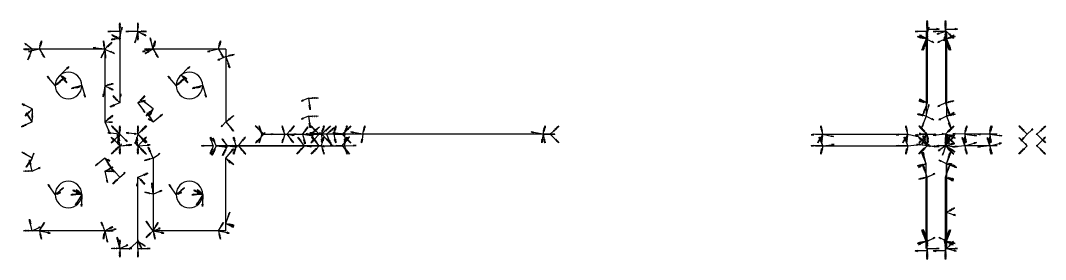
# Model space of a CAD drawing. Header units: millimetres. Extents: x -2952 to 13, y -99 to 102.
# Drawn here: x -2952 to -2105, y -99 to 99 of the extents above; entities that cross this region are included whole.
import ezdxf

# ---------------------------------------------------------------- set-up
doc = ezdxf.new("R2010")
doc.units = ezdxf.units.MM
for name, color, linetype in [('AutoDetect_13_24', 1, 'Continuous'), ('AutoDetect_13_25', 1, 'Continuous'), ('AutoDetect_14_22', 1, 'Continuous'), ('AutoDetect_14_23', 1, 'Continuous'), ('AutoDetect_15_46', 1, 'Continuous'), ('AutoDetect_16_44', 1, 'Continuous'), ('AutoDetect_21_41', 1, 'Continuous'), ('AutoDetect_24_59', 1, 'Continuous'), ('AutoDetect_26_56', 1, 'Continuous'), ('AutoDetect_27_39', 1, 'Continuous'), ('AutoDetect_30_47', 1, 'Continuous'), ('AutoDetect_31_52', 1, 'Continuous'), ('AutoDetect_32_55', 1, 'Continuous'), ('AutoDetect_33_42', 1, 'Continuous'), ('AutoDetect_36_60', 1, 'Continuous'), ('AutoDetect_38_57', 1, 'Continuous'), ('AutoDetect_39_40', 1, 'Continuous'), ('AutoDetect_42_48', 1, 'Continuous'), ('AutoDetect_45_18', 1, 'Continuous'), ('AutoDetect_46_19', 1, 'Continuous'), ('AutoDetect_47_58', 1, 'Continuous'), ('AutoDetect_53_31', 1, 'Continuous'), ('AutoDetect_54_29', 1, 'Continuous'), ('AutoDetect_54_30', 1, 'Continuous'), ('AutoDetect_55_51', 1, 'Continuous'), ('AutoDetect_5_10', 1, 'Continuous'), ('AutoDetect_5_11', 1, 'Continuous'), ('AutoDetect_63_26', 1, 'Continuous'), ('AutoDetect_64_27', 1, 'Continuous'), ('AutoDetect_65_21', 1, 'Continuous'), ('AutoDetect_66_20', 1, 'Continuous'), ('AutoDetect_69_36', 1, 'Continuous'), ('AutoDetect_6_8', 1, 'Continuous'), ('AutoDetect_6_9', 1, 'Continuous'), ('AutoDetect_70_12', 1, 'Continuous'), ('AutoDetect_71_7', 1, 'Continuous'), ('AutoDetect_72_35', 1, 'Continuous'), ('AutoDetect_73_16', 1, 'Continuous'), ('AutoDetect_74_15', 1, 'Continuous'), ('AutoDetect_74_17', 1, 'Continuous'), ('AutoDetect_77_28', 1, 'Continuous'), ('AutoDetect_78_32', 1, 'Continuous'), ('AutoDetect_7_54', 1, 'Continuous'), ('AutoDetect_81_14', 1, 'Continuous'), ('AutoDetect_82_13', 1, 'Continuous'), ('AutoDetect_8_53', 1, 'Continuous'), ('AutoDetect_90_37', 1, 'Continuous'), ('AutoDetect_91_38', 1, 'Continuous'), ('AutoDetect_92_50', 1, 'Continuous'), ('AutoDetect_93_49', 1, 'Continuous'), ('AutoDetect_96_33', 1, 'Continuous'), ('AutoDetect_97_43', 1, 'Continuous'), ('AutoDetect_98_45', 1, 'Continuous'), ('AutoDetect_99_34', 1, 'Continuous'), ('Rippe_ID_GUID_E7099C4D_CA38_4cfe_B2EE_ED72031950B8', 1, 'Continuous')]:
    doc.layers.add(name, color=color, linetype=linetype)

# ---------------------------------------------------------------- blocks, each defined once
blk = doc.blocks.new('Kontrollpunkt')
at = {"color": 0}
for q in [(0, 6), (8, 0), (0, 0, 4)]:
    blk.add_line((0, 0), q, dxfattribs=at)
for points in [[(0.25, 8, -0.25), (-0.25, 8, -0.25), (-0.25, 8, 0.25), (0, 10, 0), (-0.25, 8, -0.25), (0.25, 8, 0.25), (0, 10, 0), (0.25, 8, -0.25), (0.25, 8, 0.25), (-0.25, 8, 0.25)], [(0.25, 6, -0.25), (-0.25, 6, -0.25), (-0.25, 6, 0.25), (0, 8, 0), (-0.25, 6, -0.25), (0.25, 6, 0.25), (0, 8, 0), (0.25, 6, -0.25), (0.25, 6, 0.25), (-0.25, 6, 0.25)], [(0.25, 0.25, 4), (-0.25, 0.25, 4), (-0.25, -0.25, 4), (0, 0, 6), (-0.25, 0.25, 4), (0.25, -0.25, 4), (0, 0, 6), (0.25, 0.25, 4), (0.25, -0.25, 4), (-0.25, -0.25, 4)], [(0.25, 0.25, 6), (-0.25, 0.25, 6), (-0.25, -0.25, 6), (0, 0, 8), (-0.25, 0.25, 6), (0.25, -0.25, 6), (0, 0, 8), (0.25, 0.25, 6), (0.25, -0.25, 6), (-0.25, -0.25, 6)], [(0.25, 0.25, 8), (-0.25, 0.25, 8), (-0.25, -0.25, 8), (0, 0, 10), (-0.25, 0.25, 8), (0.25, -0.25, 8), (0, 0, 10), (0.25, 0.25, 8), (0.25, -0.25, 8), (-0.25, -0.25, 8)], [(8, 0.25, -0.25), (8, 0.25, 0.25), (8, -0.25, 0.25), (10, 0, 0), (8, 0.25, 0.25), (8, -0.25, -0.25), (10, 0, 0), (8, 0.25, -0.25), (8, -0.25, -0.25), (8, -0.25, 0.25)]]:
    blk.add_polyline3d(points, dxfattribs=at)

msp = doc.modelspace()

# ---------------------------------------------------------------- linework, layer by layer
at = {"layer": 'AutoDetect_13_24', "color": 1}
msp.add_line((-2202.71, -4.7, -51.33), (-2202.71, -4.7, -100), dxfattribs=at)
at = {"layer": 'AutoDetect_13_25', "color": 1}
msp.add_line((-2202.71, -4.7, -108), (-2202.71, -4.7, -408.4), dxfattribs=at)
at = {"layer": 'AutoDetect_14_22', "color": 1}
msp.add_line((-2187.71, -4.7, -63.58), (-2187.71, -4.7, -100), dxfattribs=at)
at = {"layer": 'AutoDetect_14_23', "color": 1}
msp.add_line((-2187.71, -4.7, -108), (-2187.71, -4.7, -408.4), dxfattribs=at)
at = {"layer": 'AutoDetect_15_46', "color": 1}
msp.add_line((-2202.71, -89.7, -434.4), (-2202.71, -30.7, -434.4), dxfattribs=at)
at = {"layer": 'AutoDetect_16_44', "color": 1}
msp.add_line((-2187.71, -89.7, -434.4), (-2187.71, -30.7, -434.4), dxfattribs=at)
at = {"layer": 'AutoDetect_21_41', "color": 1}
for start, end in [(0, 180), (180, 0)]:
    msp.add_arc((-2812.71, 45, -435.4), 11, start, end, dxfattribs=at)
at = {"layer": 'AutoDetect_24_59', "color": 1}
msp.add_line((-2782.71, 75, -435.4), (-2842.71, 75, -435.4), dxfattribs=at)
at = {"layer": 'AutoDetect_26_56', "color": 1}
for p, q in [((-2782.71, 75, -435.4), (-2782.71, 25.78, -435.4)), ((-2782.71, 25.71, -435.38), (-2782.71, 15, -432.3))]:
    msp.add_line(p, q, dxfattribs=at)
at = {"layer": 'AutoDetect_27_39', "color": 1}
for start, end in [(0, 180), (180, 0)]:
    msp.add_arc((-2812.71, -45, -435.4), 11, start, end, dxfattribs=at)
at = {"layer": 'AutoDetect_30_47', "color": 1}
msp.add_line((-2782.71, -75, -435.4), (-2842.71, -75, -435.4), dxfattribs=at)
at = {"layer": 'AutoDetect_31_52', "color": 1}
for p, q in [((-2782.71, -25.71, -435.38), (-2782.71, -15, -432.3)), ((-2782.71, -75, -435.4), (-2782.71, -25.78, -435.4))]:
    msp.add_line(p, q, dxfattribs=at)
at = {"layer": 'AutoDetect_32_55', "color": 1}
for p, q in [((-2842.71, -15, -432.3), (-2842.71, -25.71, -435.38)), ((-2842.71, -25.78, -435.4), (-2842.71, -75, -435.4))]:
    msp.add_line(p, q, dxfattribs=at)
at = {"layer": 'AutoDetect_33_42', "color": 1}
for start, end in [(0, 180), (180, 0)]:
    msp.add_arc((-2912.71, 45, -435.4), 11, start, end, dxfattribs=at)
at = {"layer": 'AutoDetect_36_60', "color": 1}
msp.add_line((-2882.71, 75, -435.4), (-2942.71, 75, -435.4), dxfattribs=at)
at = {"layer": 'AutoDetect_38_57', "color": 1}
for p, q in [((-2882.71, 75, -435.4), (-2882.71, 25.78, -435.4)), ((-2882.71, 25.71, -435.38), (-2882.71, 15, -432.3))]:
    msp.add_line(p, q, dxfattribs=at)
at = {"layer": 'AutoDetect_39_40', "color": 1}
for start, end in [(0, 180), (180, 0)]:
    msp.add_arc((-2912.71, -45, -435.4), 11, start, end, dxfattribs=at)
at = {"layer": 'AutoDetect_42_48', "color": 1}
msp.add_line((-2882.71, -75, -435.4), (-2942.71, -75, -435.4), dxfattribs=at)
at = {"layer": 'AutoDetect_45_18', "color": 1}
msp.add_line((-2855.21, 4.7, -225), (-2855.21, 4.7, -408.4), dxfattribs=at)
at = {"layer": 'AutoDetect_46_19', "color": 1}
msp.add_line((-2870.21, 4.7, -225), (-2870.21, 4.7, -408.4), dxfattribs=at)
at = {"layer": 'AutoDetect_47_58', "color": 1}
msp.add_line((-2870.21, 89.7, -434.4), (-2870.21, 30.7, -434.4), dxfattribs=at)
at = {"layer": 'AutoDetect_53_31', "color": 1}
msp.add_line((-2870.21, -4.7, -225), (-2870.21, -4.7, -408.4), dxfattribs=at)
at = {"layer": 'AutoDetect_54_29', "color": 1}
msp.add_line((-2855.21, -4.7, -225), (-2855.21, -4.7, -330.81), dxfattribs=at)
at = {"layer": 'AutoDetect_54_30', "color": 1}
msp.add_line((-2855.21, -4.7, -408.4), (-2855.21, -4.7, -330.81), dxfattribs=at)
at = {"layer": 'AutoDetect_55_51', "color": 1}
msp.add_line((-2855.21, -89.7, -434.4), (-2855.21, -30.7, -434.4), dxfattribs=at)
at = {"layer": 'AutoDetect_5_10', "color": 1}
msp.add_line((-2202.71, 4.7, -51.33), (-2202.71, 4.7, -100), dxfattribs=at)
at = {"layer": 'AutoDetect_5_11', "color": 1}
msp.add_line((-2202.71, 4.7, -108), (-2202.71, 4.7, -408.4), dxfattribs=at)
at = {"layer": 'AutoDetect_63_26', "color": 1}
msp.add_line((-2295, -4.7, -100), (-2218.71, -4.7, -100), dxfattribs=at)
at = {"layer": 'AutoDetect_64_27', "color": 1}
msp.add_line((-2295, -4.7, -108), (-2218.71, -4.7, -108), dxfattribs=at)
at = {"layer": 'AutoDetect_65_21', "color": 1}
msp.add_line((-2145, -4.7, -108), (-2171.71, -4.7, -108), dxfattribs=at)
at = {"layer": 'AutoDetect_66_20', "color": 1}
msp.add_line((-2145, -4.7, -100), (-2171.71, -4.7, -100), dxfattribs=at)
at = {"layer": 'AutoDetect_69_36', "color": 1}
msp.add_line((-2295, 4.7, -108), (-2218.71, 4.7, -108), dxfattribs=at)
at = {"layer": 'AutoDetect_6_8', "color": 1}
msp.add_line((-2187.71, 4.7, -52.55), (-2187.71, 4.7, -100), dxfattribs=at)
at = {"layer": 'AutoDetect_6_9', "color": 1}
msp.add_line((-2187.71, 4.7, -108), (-2187.71, 4.7, -408.4), dxfattribs=at)
at = {"layer": 'AutoDetect_70_12', "color": 1}
msp.add_line((-2295, 4.7, -100), (-2218.71, 4.7, -100), dxfattribs=at)
at = {"layer": 'AutoDetect_71_7', "color": 1}
msp.add_line((-2145, 4.7, -100), (-2171.71, 4.7, -100), dxfattribs=at)
at = {"layer": 'AutoDetect_72_35', "color": 1}
msp.add_line((-2145, 4.7, -108), (-2171.71, 4.7, -108), dxfattribs=at)
at = {"layer": 'AutoDetect_73_16', "color": 1}
msp.add_line((-2752.92, 4.7, -219), (-2703.48, 4.7, -66.83), dxfattribs=at)
at = {"layer": 'AutoDetect_74_15', "color": 1}
msp.add_line((-2684.46, 4.7, -73.01), (-2712.57, 4.7, -159.54), dxfattribs=at)
at = {"layer": 'AutoDetect_74_17', "color": 1}
msp.add_line((-2733.9, 4.7, -225.18), (-2719.07, 4.7, -179.54), dxfattribs=at)
at = {"layer": 'AutoDetect_77_28', "color": 1}
msp.add_line((-2774.07, -4.7, -348.82), (-2684.46, -4.7, -73.01), dxfattribs=at)
at = {"layer": 'AutoDetect_78_32', "color": 1}
msp.add_line((-2703.48, -4.7, -66.83), (-2790.53, -4.7, -334.74), dxfattribs=at)
at = {"layer": 'AutoDetect_7_54', "color": 1}
msp.add_line((-2202.71, 89.7, -434.4), (-2202.71, 30.7, -434.4), dxfattribs=at)
at = {"layer": 'AutoDetect_81_14', "color": 1}
msp.add_line((-2514.35, 4.7, -185), (-2699.35, 4.7, -185), dxfattribs=at)
at = {"layer": 'AutoDetect_82_13', "color": 1}
msp.add_line((-2514.35, 4.7, -165), (-2699.35, 4.7, -165), dxfattribs=at)
at = {"layer": 'AutoDetect_8_53', "color": 1}
msp.add_line((-2187.71, 89.7, -434.4), (-2187.71, 30.7, -434.4), dxfattribs=at)
at = {"layer": 'AutoDetect_90_37', "color": 1}
msp.add_line((-2186.71, 89.7, -108), (-2186.71, 19.7, -108), dxfattribs=at)
at = {"layer": 'AutoDetect_91_38', "color": 1}
msp.add_line((-2203.71, 89.7, -108), (-2203.71, 19.7, -108), dxfattribs=at)
at = {"layer": 'AutoDetect_92_50', "color": 1}
msp.add_line((-2203.71, 89.7, -100), (-2203.71, 19.7, -100), dxfattribs=at)
at = {"layer": 'AutoDetect_93_49', "color": 1}
msp.add_line((-2186.71, 89.7, -100), (-2186.71, 19.7, -100), dxfattribs=at)
at = {"layer": 'AutoDetect_96_33', "color": 1}
msp.add_line((-2186.71, -89.7, -108), (-2186.71, -19.7, -108), dxfattribs=at)
at = {"layer": 'AutoDetect_97_43', "color": 1}
msp.add_line((-2186.71, -19.7, -100), (-2186.71, -89.7, -100), dxfattribs=at)
at = {"layer": 'AutoDetect_98_45', "color": 1}
msp.add_line((-2203.71, -89.7, -100), (-2203.71, -19.7, -100), dxfattribs=at)
at = {"layer": 'AutoDetect_99_34', "color": 1}
msp.add_line((-2203.71, -89.7, -108), (-2203.71, -19.7, -108), dxfattribs=at)

# ---------------------------------------------------------------- block references
at = {"layer": 'AutoDetect_13_24', "color": 1, "extrusion": (-0.696364, -0.696364, 0.173648), "rotation": 88.42765860461249}
msp.add_blockref('Kontrollpunkt', (-1554.23, -327.5, 1527.21), dxfattribs=at)
at = {"layer": 'AutoDetect_13_24', "color": 1, "extrusion": (-0.578134, -0.578134, 0.575779), "rotation": 55.9851903569828}
msp.add_blockref('Kontrollpunkt', (-1554.23, -980.48, 1218.6), dxfattribs=at)
at = {"layer": 'AutoDetect_13_25', "color": 1, "extrusion": (-0.578134, -0.578134, -0.575779), "rotation": 126.8834374301779}
msp.add_blockref('Kontrollpunkt', (-1554.23, 810.42, 1338.37), dxfattribs=at)
at = {"layer": 'AutoDetect_13_25', "color": 1, "extrusion": (-0.70305, -0.70305, 0.106959), "rotation": 82.06460150413233}
msp.add_blockref('Kontrollpunkt', (-1554.23, -314.1, 1536.09), dxfattribs=at)
at = {"layer": 'AutoDetect_13_25', "color": 1, "extrusion": (-0.696364, -0.696364, 0.173648), "rotation": 77.24859307823723}
msp.add_blockref('Kontrollpunkt', (-1554.23, -673.24, 1466.24), dxfattribs=at)
at = {"layer": 'AutoDetect_14_22', "color": 2, "extrusion": (0.789052, -0.508956, -0.344036), "rotation": 227.2071551846531}
msp.add_blockref('Kontrollpunkt', (-1189.79, -691.31, -1701.95), dxfattribs=at)
at = {"layer": 'AutoDetect_14_22', "color": 2, "extrusion": (0.578134, -0.578134, 0.575779), "rotation": 223.1785765774213}
msp.add_blockref('Kontrollpunkt', (-1550.27, 807.02, -1319.65), dxfattribs=at)
at = {"layer": 'AutoDetect_14_23', "color": 1, "extrusion": (0.578134, -0.578134, -0.575779), "rotation": 240.067582641215}
msp.add_blockref('Kontrollpunkt', (-1550.27, -977.09, -1199.89), dxfattribs=at)
at = {"layer": 'AutoDetect_14_23', "color": 1, "extrusion": (0.696364, -0.696364, 0.173648), "rotation": 279.8510761165839}
for p in [(-1550.27, 122.3, -1545.87), (-1550.27, -134.15, -1591.09)]:
    msp.add_blockref('Kontrollpunkt', p, dxfattribs=at)
at = {"layer": 'AutoDetect_15_46', "color": 1, "extrusion": (-0.696364, -0.173648, 0.696364), "rotation": 98.13857298109163}
for p in [(-503.17, -1805.25, 1236.72), (-451.74, -1814.18, 1245.92)]:
    msp.add_blockref('Kontrollpunkt', p, dxfattribs=at)
at = {"layer": 'AutoDetect_16_44', "color": 1, "extrusion": (0.696364, -0.173648, 0.696364), "rotation": 261.8614270189084}
for p in [(-559.12, 1161.24, -1820.61), (-610.54, 1152.31, -1811.41)]:
    msp.add_blockref('Kontrollpunkt', p, dxfattribs=at)
at = {"layer": 'AutoDetect_21_41', "color": 1, "extrusion": (0.463133, -0.311883, -0.829601), "rotation": 13.24759582776914}
msp.add_blockref('Kontrollpunkt', (-1530.36, -2208.11, -961.32), dxfattribs=at)
at = {"layer": 'AutoDetect_21_41', "color": 1, "extrusion": (0.4163, 0.333821, -0.845729), "rotation": 358.3753754630691}
msp.add_blockref('Kontrollpunkt', (1801.58, -2071.61, -792.26), dxfattribs=at)
at = {"layer": 'AutoDetect_21_41', "color": 1, "extrusion": (-0.455431, -0.173648, -0.873172), "rotation": 4.56750470592121}
msp.add_blockref('Kontrollpunkt', (-1040.2, 2059.64, 1648.35), dxfattribs=at)
at = {"layer": 'AutoDetect_24_59', "color": 1, "extrusion": (0.173648, 0.696364, 0.696364), "rotation": 35.35662637756649}
for p in [(2776.39, 115.81, -744.6), (2724, 106.71, -735.22)]:
    msp.add_blockref('Kontrollpunkt', p, dxfattribs=at)
at = {"layer": 'AutoDetect_26_56', "color": 1, "extrusion": (0.696364, 0.173648, 0.696364), "rotation": 98.13857298109163}
msp.add_blockref('Kontrollpunkt', (740.24, 1556.1, -2229), dxfattribs=at)
at = {"layer": 'AutoDetect_26_56', "color": 1, "extrusion": (0.673784, 0.515386, 0.52952), "rotation": 95.31234449906411}
msp.add_blockref('Kontrollpunkt', (1702.56, 798.83, -2096.13), dxfattribs=at)
at = {"layer": 'AutoDetect_27_39', "color": 1, "extrusion": (0.45028, 0.173648, -0.875839), "rotation": 344.2117902424475}
msp.add_blockref('Kontrollpunkt', (974.03, -2531.78, -897.94), dxfattribs=at)
at = {"layer": 'AutoDetect_27_39', "color": 1, "extrusion": (-0.451276, 0.390731, -0.802296), "rotation": 347.9743769487869}
msp.add_blockref('Kontrollpunkt', (1867.94, 1415.8, 1596.08), dxfattribs=at)
at = {"layer": 'AutoDetect_27_39', "color": 1, "extrusion": (-0.43732, 0.087156, -0.895073), "rotation": 348.6347670238953}
msp.add_blockref('Kontrollpunkt', (591.73, 2257.34, 1611.04), dxfattribs=at)
at = {"layer": 'AutoDetect_30_47', "color": 1, "extrusion": (0.173648, -0.696364, 0.696364), "rotation": 324.6433736224336}
for p in [(-2776.39, 115.81, -744.6), (-2724, 106.71, -735.22)]:
    msp.add_blockref('Kontrollpunkt', p, dxfattribs=at)
at = {"layer": 'AutoDetect_31_52', "color": 1, "extrusion": (0.673784, -0.515386, 0.52952), "rotation": 264.6876555009358}
msp.add_blockref('Kontrollpunkt', (-1702.56, 798.83, -2096.13), dxfattribs=at)
at = {"layer": 'AutoDetect_31_52', "color": 1, "extrusion": (0.696364, -0.173648, 0.696364), "rotation": 261.8614270189084}
msp.add_blockref('Kontrollpunkt', (-740.24, 1556.1, -2229), dxfattribs=at)
at = {"layer": 'AutoDetect_32_55', "color": 2, "extrusion": (-0.718944, -0.199202, 0.665912), "rotation": 103.0432467532427}
msp.add_blockref('Kontrollpunkt', (-744.59, -2149.44, 1758.87), dxfattribs=at)
at = {"layer": 'AutoDetect_32_55', "color": 2, "extrusion": (-0.696364, 0.173648, 0.696364), "rotation": 117.8407252142595}
msp.add_blockref('Kontrollpunkt', (731.29, -2225.68, 1668.58), dxfattribs=at)
at = {"layer": 'AutoDetect_32_55', "color": 2, "extrusion": (-0.578134, -0.575779, 0.578134), "rotation": 75.15518246110996}
msp.add_blockref('Kontrollpunkt', (-1952.85, -1550.34, 1434.93), dxfattribs=at)
at = {"layer": 'AutoDetect_33_42', "color": 1, "extrusion": (0.463133, -0.311883, -0.829601), "rotation": 13.24759582688684}
msp.add_blockref('Kontrollpunkt', (-1586.21, -2276.92, -1007.64), dxfattribs=at)
at = {"layer": 'AutoDetect_33_42', "color": 1, "extrusion": (0.4163, 0.333821, -0.845729), "rotation": 358.3753754631231}
msp.add_blockref('Kontrollpunkt', (1864.14, -2137.59, -833.89), dxfattribs=at)
at = {"layer": 'AutoDetect_33_42', "color": 1, "extrusion": (-0.455431, -0.173648, -0.873172), "rotation": 4.567504705546894}
msp.add_blockref('Kontrollpunkt', (-1075.83, 2141.23, 1693.89), dxfattribs=at)
at = {"layer": 'AutoDetect_36_60', "color": 1, "extrusion": (0.173648, 0.696364, 0.696364), "rotation": 35.35662637756649}
msp.add_blockref('Kontrollpunkt', (2867.6, 131.65, -760.92), dxfattribs=at)
at = {"layer": 'AutoDetect_36_60', "color": 1, "extrusion": (-0.107331, 0.703022, 0.703022), "rotation": 337.4436188698059}
msp.add_blockref('Kontrollpunkt', (2838.37, -667.63, 56.04), dxfattribs=at)
at = {"layer": 'AutoDetect_38_57', "color": 2, "extrusion": (0.578134, 0.575779, 0.578134), "rotation": 125.5943530335842}
msp.add_blockref('Kontrollpunkt', (2087.36, 795.01, -1875.13), dxfattribs=at)
at = {"layer": 'AutoDetect_38_57', "color": 2, "extrusion": (0.696364, 0.173648, 0.696364), "rotation": 149.4481467350872}
msp.add_blockref('Kontrollpunkt', (740.97, 1627.74, -2302.83), dxfattribs=at)
at = {"layer": 'AutoDetect_38_57', "color": 2, "extrusion": (0.673784, 0.515386, 0.52952), "rotation": 155.7225261237958}
msp.add_blockref('Kontrollpunkt', (1763.32, 840.89, -2163.51), dxfattribs=at)
at = {"layer": 'AutoDetect_39_40', "color": 1, "extrusion": (0.45028, 0.173648, -0.875839), "rotation": 344.2117902431732}
msp.add_blockref('Kontrollpunkt', (1010.01, -2613.5, -942.96), dxfattribs=at)
at = {"layer": 'AutoDetect_39_40', "color": 1, "extrusion": (-0.451276, 0.390731, -0.802296), "rotation": 347.9743769487407}
msp.add_blockref('Kontrollpunkt', (1933.4, 1476.46, 1641.21), dxfattribs=at)
at = {"layer": 'AutoDetect_39_40', "color": 1, "extrusion": (-0.43732, 0.087156, -0.895073), "rotation": 348.6347670236128}
msp.add_blockref('Kontrollpunkt', (611.28, 2345.12, 1654.77), dxfattribs=at)
at = {"layer": 'AutoDetect_42_48', "color": 1, "extrusion": (-0.107331, -0.703022, 0.703022), "rotation": 22.55638158018633}
msp.add_blockref('Kontrollpunkt', (-2838.37, -667.63, 56.04), dxfattribs=at)
at = {"layer": 'AutoDetect_42_48', "color": 1, "extrusion": (0.173648, -0.696364, 0.696364), "rotation": 324.6433736224336}
msp.add_blockref('Kontrollpunkt', (-2867.6, 131.65, -760.92), dxfattribs=at)
at = {"layer": 'AutoDetect_45_18', "color": 1, "extrusion": (0.69191, 0.69191, 0.206204), "rotation": 74.95823985568722}
msp.add_blockref('Kontrollpunkt', (2022.26, 16.01, -2056.51), dxfattribs=at)
at = {"layer": 'AutoDetect_45_18', "color": 1, "extrusion": (0.696364, 0.696364, 0.173648), "rotation": 77.24859307823723}
for p in [(2022.26, 83.13, -2032.05), (2022.26, -22.64, -2050.7)]:
    msp.add_blockref('Kontrollpunkt', p, dxfattribs=at)
at = {"layer": 'AutoDetect_45_18', "color": 1, "extrusion": (0.674128, 0.736404, -0.057107), "rotation": 88.86112712683733}
msp.add_blockref('Kontrollpunkt', (2109.2, -340.52, -1908.12), dxfattribs=at)
at = {"layer": 'AutoDetect_46_19', "color": 2, "extrusion": (-0.696364, 0.696364, 0.173648), "rotation": 270}
msp.add_blockref('Kontrollpunkt', (2026.22, -755.2, 1931.07), dxfattribs=at)
at = {"layer": 'AutoDetect_46_19', "color": 2, "extrusion": (-0.360575, 0.360575, -0.860216), "rotation": 270}
msp.add_blockref('Kontrollpunkt', (2026.22, 1633.97, 1230.17), dxfattribs=at)
at = {"layer": 'AutoDetect_47_58', "color": 2, "extrusion": (-0.672141, 0.310569, 0.672141), "rotation": 200.3188201425389}
msp.add_blockref('Kontrollpunkt', (1127.92, -2096.51, 1663.2), dxfattribs=at)
at = {"layer": 'AutoDetect_47_58', "color": 2, "extrusion": (-0.578134, 0.575779, 0.578134), "rotation": 234.3438101802635}
msp.add_blockref('Kontrollpunkt', (2003.65, -1542.71, 1425.9), dxfattribs=at)
at = {"layer": 'AutoDetect_53_31', "color": 2, "extrusion": (-0.696364, -0.696364, 0.173648), "rotation": 90.00000000000001}
msp.add_blockref('Kontrollpunkt', (-2026.22, -755.2, 1931.07), dxfattribs=at)
at = {"layer": 'AutoDetect_53_31', "color": 2, "extrusion": (-0.360575, -0.360575, -0.860216), "rotation": 216.8491182500194}
msp.add_blockref('Kontrollpunkt', (-2026.22, 1633.97, 1230.17), dxfattribs=at)
at = {"layer": 'AutoDetect_54_29', "color": 2, "extrusion": (0.585164, -0.585164, 0.561396), "rotation": 270}
msp.add_blockref('Kontrollpunkt', (-2022.26, 857.8, -1853.73), dxfattribs=at)
at = {"layer": 'AutoDetect_54_29', "color": 2, "extrusion": (0.696364, -0.696364, 0.173648), "rotation": 270}
msp.add_blockref('Kontrollpunkt', (-2022.26, 122.52, -2025.11), dxfattribs=at)
at = {"layer": 'AutoDetect_54_30', "color": 2, "extrusion": (0.65706, -0.65706, -0.36952), "rotation": 270}
msp.add_blockref('Kontrollpunkt', (-2022.26, -1052.21, -1750.72), dxfattribs=at)
at = {"layer": 'AutoDetect_54_30', "color": 2, "extrusion": (0.696364, -0.696364, -0.173648), "rotation": 270}
msp.add_blockref('Kontrollpunkt', (-2022.26, -712.81, -1921.02), dxfattribs=at)
at = {"layer": 'AutoDetect_54_30', "color": 2, "extrusion": (0.578134, -0.578134, 0.575779), "rotation": 270}
msp.add_blockref('Kontrollpunkt', (-2022.26, 826.64, -1883.13), dxfattribs=at)
at = {"layer": 'AutoDetect_55_51', "color": 2, "extrusion": (0.578134, -0.575779, 0.578134), "rotation": 233.255041979848}
msp.add_blockref('Kontrollpunkt', (-2036.57, 802.63, -1884.16), dxfattribs=at)
at = {"layer": 'AutoDetect_55_51', "color": 2, "extrusion": (0.335754, -0.646183, 0.685359), "rotation": 200.5230908865057}
msp.add_blockref('Kontrollpunkt', (-2572.2, 535.01, -1202.28), dxfattribs=at)
at = {"layer": 'AutoDetect_5_10', "color": 1, "extrusion": (-0.578135, 0.578135, 0.575777), "rotation": 296.028656451717}
msp.add_blockref('Kontrollpunkt', (1554.23, -980.48, 1218.6), dxfattribs=at)
at = {"layer": 'AutoDetect_5_10', "color": 1, "extrusion": (-0.696364, 0.696364, 0.173648), "rotation": 270.0347945626858}
msp.add_blockref('Kontrollpunkt', (1554.23, -327.5, 1527.21), dxfattribs=at)
at = {"layer": 'AutoDetect_5_11', "color": 1, "extrusion": (-0.696364, 0.696364, 0.173648), "rotation": 279.8510761165839}
msp.add_blockref('Kontrollpunkt', (1554.23, -673.24, 1466.24), dxfattribs=at)
at = {"layer": 'AutoDetect_5_11', "color": 1, "extrusion": (-0.703195, 0.703195, 0.10504), "rotation": 275.9963650771134}
msp.add_blockref('Kontrollpunkt', (1554.23, -311.14, 1536.7), dxfattribs=at)
at = {"layer": 'AutoDetect_5_11', "color": 1, "extrusion": (-0.578134, 0.578134, -0.57578), "rotation": 240.0675249100859}
msp.add_blockref('Kontrollpunkt', (1554.23, 810.42, 1338.36), dxfattribs=at)
at = {"layer": 'AutoDetect_63_26', "color": 1, "extrusion": (-0.173648, -0.696364, 0.696364), "rotation": 27.83147883733213}
for p in [(-2219.85, -460.62, 331.12), (-2151.65, -448.77, 318.91)]:
    msp.add_blockref('Kontrollpunkt', p, dxfattribs=at)
at = {"layer": 'AutoDetect_64_27', "color": 1, "extrusion": (-0.173648, -0.696364, -0.696364), "rotation": 160.2978477668322}
for p in [(-2219.85, 311.34, 475.96), (-2151.65, 299.49, 463.76)]:
    msp.add_blockref('Kontrollpunkt', p, dxfattribs=at)
at = {"layer": 'AutoDetect_65_21', "color": 2, "extrusion": (0.173648, -0.696364, -0.696364), "rotation": 189.8510761165838}
for p in [(-2108.32, -440.24, -298.63), (-2088.23, -436.75, -295.04)]:
    msp.add_blockref('Kontrollpunkt', p, dxfattribs=at)
at = {"layer": 'AutoDetect_66_20', "color": 2, "extrusion": (0.173648, -0.696364, 0.696364), "rotation": 1.917747329265108}
msp.add_blockref('Kontrollpunkt', (-2108.32, 290.96, -443.48), dxfattribs=at)
at = {"layer": 'AutoDetect_66_20', "color": 2, "extrusion": (0.101742, -0.703437, 0.703437), "rotation": 5.844339748254782}
msp.add_blockref('Kontrollpunkt', (-2129.52, 142.25, -285.88), dxfattribs=at)
at = {"layer": 'AutoDetect_69_36', "color": 1, "extrusion": (-0.173648, 0.696362, -0.696367), "rotation": 215.3564514961627}
for p in [(2219.85, 311.34, 475.96), (2151.65, 299.5, 463.76)]:
    msp.add_blockref('Kontrollpunkt', p, dxfattribs=at)
at = {"layer": 'AutoDetect_6_8', "color": 2, "extrusion": (0.578135, 0.578135, 0.575777), "rotation": 141.9881796214282}
msp.add_blockref('Kontrollpunkt', (1550.27, 807.02, -1319.65), dxfattribs=at)
at = {"layer": 'AutoDetect_6_8', "color": 2, "extrusion": (0.578134, 0.578134, -0.57578), "rotation": 141.9882438720055}
msp.add_blockref('Kontrollpunkt', (1550.27, -931.75, -1231.81), dxfattribs=at)
at = {"layer": 'AutoDetect_6_9', "color": 1, "extrusion": (0.696364, 0.696364, 0.173648), "rotation": 77.24859307823723}
for p in [(1550.27, 122.3, -1545.87), (1550.27, -134.15, -1591.09)]:
    msp.add_blockref('Kontrollpunkt', p, dxfattribs=at)
at = {"layer": 'AutoDetect_6_9', "color": 1, "extrusion": (0.578134, 0.578134, -0.57578), "rotation": 126.8835015221276}
msp.add_blockref('Kontrollpunkt', (1550.27, -977.09, -1199.89), dxfattribs=at)
at = {"layer": 'AutoDetect_70_12', "color": 1, "extrusion": (-0.173648, 0.696367, 0.696362), "rotation": 342.8383512462848}
for p in [(2219.85, -460.61, 331.12), (2151.65, -448.77, 318.91)]:
    msp.add_blockref('Kontrollpunkt', p, dxfattribs=at)
at = {"layer": 'AutoDetect_71_7', "color": 2, "extrusion": (0.173648, 0.696367, 0.696362), "rotation": 15.62835409977641}
msp.add_blockref('Kontrollpunkt', (2108.32, 290.96, -443.48), dxfattribs=at)
at = {"layer": 'AutoDetect_71_7', "color": 2, "extrusion": (0.101742, 0.70344, 0.703435), "rotation": 11.52899760754071}
msp.add_blockref('Kontrollpunkt', (2129.52, 142.24, -285.88), dxfattribs=at)
at = {"layer": 'AutoDetect_72_35', "color": 2, "extrusion": (0.173648, 0.696362, -0.696367), "rotation": 170.1488562766269}
for p in [(2108.32, -440.24, -298.63), (2088.23, -436.76, -295.04)]:
    msp.add_blockref('Kontrollpunkt', p, dxfattribs=at)
at = {"layer": 'AutoDetect_73_16', "color": 1, "extrusion": (-0.715942, 0.696364, 0.050039), "rotation": 262.0084739400034}
for p in [(1914.78, -311.87, 1962.2), (1882.89, -169.65, 1936.5)]:
    msp.add_blockref('Kontrollpunkt', p, dxfattribs=at)
at = {"layer": 'AutoDetect_74_15', "color": 1, "extrusion": (0.738801, 0.623917, 0.254758), "rotation": 74.36895423027391}
msp.add_blockref('Kontrollpunkt', (1753.75, 372.92, -2041.76), dxfattribs=at)
at = {"layer": 'AutoDetect_74_15', "color": 1, "extrusion": (0.715942, 0.696364, -0.050039), "rotation": 93.62619165418512}
for p in [(1888.21, -227.65, -1925.58), (1876.36, -174.81, -1916.03)]:
    msp.add_blockref('Kontrollpunkt', p, dxfattribs=at)
at = {"layer": 'AutoDetect_74_17', "color": 1, "extrusion": (0.608622, 0.696364, -0.380338), "rotation": 119.7392258061143}
msp.add_blockref('Kontrollpunkt', (2060.19, -885.44, -1576.04), dxfattribs=at)
at = {"layer": 'AutoDetect_74_17', "color": 1, "extrusion": (0.426494, 0.611552, -0.666413), "rotation": 142.1332760676834}
msp.add_blockref('Kontrollpunkt', (2232.96, -1167.82, -1037.15), dxfattribs=at)
at = {"layer": 'AutoDetect_77_28', "color": 1, "extrusion": (0.608622, -0.696364, -0.380338), "rotation": 246.4828009483156}
for p in [(-2090.44, -1009.84, -1553.46), (-2025.75, -743.82, -1601.74)]:
    msp.add_blockref('Kontrollpunkt', p, dxfattribs=at)
at = {"layer": 'AutoDetect_78_32', "color": 1, "extrusion": (-0.349077, -0.782811, 0.515124), "rotation": 29.95336167044729}
msp.add_blockref('Kontrollpunkt', (-2546.7, -874.56, 805.36), dxfattribs=at)
at = {"layer": 'AutoDetect_78_32', "color": 1, "extrusion": (-0.41349, -0.815789, 0.404368), "rotation": 41.01800768528006}
msp.add_blockref('Kontrollpunkt', (-2478.66, -790.21, 1030.04), dxfattribs=at)
at = {"layer": 'AutoDetect_78_32', "color": 1, "extrusion": (-0.608622, -0.696364, 0.380338), "rotation": 60.26077419388572}
msp.add_blockref('Kontrollpunkt', (-2043.2, -783.83, 1615.26), dxfattribs=at)
at = {"layer": 'AutoDetect_78_32', "color": 1, "extrusion": (-0.65766, -0.706367, 0.26178), "rotation": 69.8159045552547}
msp.add_blockref('Kontrollpunkt', (-1976.8, -553.49, 1763.52), dxfattribs=at)
at = {"layer": 'AutoDetect_7_54', "color": 1, "extrusion": (-0.696364, 0.173648, 0.696364), "rotation": 261.8614270189084}
for p in [(451.74, -1814.18, 1245.92), (503.17, -1805.25, 1236.72)]:
    msp.add_blockref('Kontrollpunkt', p, dxfattribs=at)
at = {"layer": 'AutoDetect_81_14', "color": 1, "extrusion": (0.173648, 0.696364, -0.696364), "rotation": 160.2978477668322}
for p in [(2614.46, -583.4, -335.59), (2446.6, -554.25, -305.55)]:
    msp.add_blockref('Kontrollpunkt', p, dxfattribs=at)
at = {"layer": 'AutoDetect_82_13', "color": 1, "extrusion": (0.620653, 0.554432, 0.554432), "rotation": 60.75492303538562}
msp.add_blockref('Kontrollpunkt', (1801.82, 977.07, -1764.23), dxfattribs=at)
at = {"layer": 'AutoDetect_82_13', "color": 1, "extrusion": (0.173648, 0.696364, 0.696364), "rotation": 4.152866942558883}
for p in [(2591.17, 328.16, -575.15), (2446.6, 303.06, -549.28)]:
    msp.add_blockref('Kontrollpunkt', p, dxfattribs=at)
at = {"layer": 'AutoDetect_8_53', "color": 1, "extrusion": (0.696364, 0.173648, 0.696364), "rotation": 98.13857298109163}
for p in [(610.54, 1152.31, -1811.41), (559.12, 1161.24, -1820.61)]:
    msp.add_blockref('Kontrollpunkt', p, dxfattribs=at)
at = {"layer": 'AutoDetect_90_37', "color": 1, "extrusion": (0.696364, 0.173643, -0.696365), "rotation": 81.86119237355564}
for p in [(610.28, -1540.92, -1433), (548.19, -1551.7, -1444.12)]:
    msp.add_blockref('Kontrollpunkt', p, dxfattribs=at)
at = {"layer": 'AutoDetect_91_38', "color": 1, "extrusion": (-0.696364, 0.173643, -0.696365), "rotation": 278.1388076264444}
for p in [(451.97, 1425.59, 1624.33), (514.07, 1414.8, 1613.21)]:
    msp.add_blockref('Kontrollpunkt', p, dxfattribs=at)
at = {"layer": 'AutoDetect_92_50', "color": 1, "extrusion": (-0.696364, 0.173653, 0.696363), "rotation": 180}
for p in [(452, -1574.86, 1479.48), (514.1, -1564.07, 1468.37)]:
    msp.add_blockref('Kontrollpunkt', p, dxfattribs=at)
at = {"layer": 'AutoDetect_93_49', "color": 2, "extrusion": (0.574953, -0.582111, 0.574957), "rotation": 135.212561496457}
msp.add_blockref('Kontrollpunkt', (-1492.74, 838.38, -1366.97), dxfattribs=at)
at = {"layer": 'AutoDetect_93_49', "color": 2, "extrusion": (0.696364, 0.173653, 0.696363), "rotation": 98.13833833845669}
msp.add_blockref('Kontrollpunkt', (548.21, 1402.41, -1588.96), dxfattribs=at)
at = {"layer": 'AutoDetect_96_33', "color": 1, "extrusion": (0.696364, -0.173648, -0.696364), "rotation": 278.1385729810916}
for p in [(-548.2, -1551.69, -1444.12), (-610.3, -1540.91, -1433)]:
    msp.add_blockref('Kontrollpunkt', p, dxfattribs=at)
at = {"layer": 'AutoDetect_97_43', "color": 2, "extrusion": (0.456784, -0.023715, 0.889262), "rotation": 254.4481572752774}
msp.add_blockref('Kontrollpunkt', (-133.05, 1895.29, -1087.31), dxfattribs=at)
at = {"layer": 'AutoDetect_97_43', "color": 2, "extrusion": (0.662085, 0.351123, 0.662085), "rotation": 233.4953331673926}
msp.add_blockref('Kontrollpunkt', (971.78, 1222.63, -1534.96), dxfattribs=at)
at = {"layer": 'AutoDetect_97_43', "color": 2, "extrusion": (0.574955, 0.582112, 0.574955), "rotation": 224.787436243626}
msp.add_blockref('Kontrollpunkt', (1492.74, 838.37, -1366.97), dxfattribs=at)
at = {"layer": 'AutoDetect_98_45', "color": 1, "extrusion": (-0.696364, -0.173648, 0.696364), "rotation": 180}
for p in [(-514.08, -1564.08, 1468.37), (-451.99, -1574.86, 1479.48)]:
    msp.add_blockref('Kontrollpunkt', p, dxfattribs=at)
at = {"layer": 'AutoDetect_99_34', "color": 1, "extrusion": (-0.696364, -0.173648, -0.696364), "rotation": 81.86142701890837}
for p in [(-514.08, 1414.8, 1613.21), (-451.99, 1425.58, 1624.33)]:
    msp.add_blockref('Kontrollpunkt', p, dxfattribs=at)
at = {"layer": 'Rippe_ID_GUID_E7099C4D_CA38_4cfe_B2EE_ED72031950B8', "color": 2, "extrusion": (0, 0.707107, 0.707107)}
for p in [(2870.21, -370.59, -243.74), (2855.21, -370.59, -243.74), (2202.71, -370.59, -243.74), (2187.71, -370.59, -243.74)]:
    msp.add_blockref('Kontrollpunkt', p, dxfattribs=at)
at = {"layer": 'Rippe_ID_GUID_E7099C4D_CA38_4cfe_B2EE_ED72031950B8', "color": 2, "extrusion": (0, 0.707109, 0.707104), "rotation": 179.9999991462264}
for p in [(2202.71, -135.55, -5.87), (2187.71, -135.55, -5.87)]:
    msp.add_blockref('Kontrollpunkt', p, dxfattribs=at)
at = {"layer": 'Rippe_ID_GUID_E7099C4D_CA38_4cfe_B2EE_ED72031950B8', "color": 2, "extrusion": (0, 0.707104, -0.707109), "rotation": 180}
for p in [(2202.71, -11.53, 141.21), (2187.71, -11.53, 141.21)]:
    msp.add_blockref('Kontrollpunkt', p, dxfattribs=at)
at = {"layer": 'Rippe_ID_GUID_E7099C4D_CA38_4cfe_B2EE_ED72031950B8', "color": 2, "extrusion": (0.707107, 0, 0.707107)}
for p, rotation in [((89.7, 1711.77, -2326.11), 159.58759670106), ((-25.78, 1730.51, -2346.26), 199.4175243372507), ((-75, 1730.51, -2346.26), 199.4175243372507)]:
    msp.add_blockref('Kontrollpunkt', p, dxfattribs=dict(at, rotation=rotation))
at = {"layer": 'Rippe_ID_GUID_E7099C4D_CA38_4cfe_B2EE_ED72031950B8', "color": 2, "extrusion": (-0.707107, 0, 0.707107)}
for p, rotation in [((-75, -2388.69, 1772.94), 240.7304858572927), ((-75, -2317.98, 1702.23), 200.3588028222), ((25.78, -2388.69, 1772.94), 108.2489023832344), ((75, -2388.69, 1772.94), 108.2489023832344), ((89.7, -2336.71, 1722.38), 108.2489023832344)]:
    msp.add_blockref('Kontrollpunkt', p, dxfattribs=dict(at, rotation=rotation))
at = {"layer": 'Rippe_ID_GUID_E7099C4D_CA38_4cfe_B2EE_ED72031950B8', "color": 2, "extrusion": (0.57735, 0.57735, 0.57735), "rotation": 164.3008291577015}
msp.add_blockref('Kontrollpunkt', (2040.65, 798.42, -1881.53), dxfattribs=at)
at = {"layer": 'Rippe_ID_GUID_E7099C4D_CA38_4cfe_B2EE_ED72031950B8', "color": 2, "extrusion": (0.809017, 1.38778e-17, 0.587785), "rotation": 104.6071635439646}
for p in [(34.7, 1461.97, -2292.94), (19.7, 1461.97, -2292.94)]:
    msp.add_blockref('Kontrollpunkt', p, dxfattribs=at)
at = {"layer": 'Rippe_ID_GUID_E7099C4D_CA38_4cfe_B2EE_ED72031950B8', "color": 2, "extrusion": (-0.57735, -0.57735, 0.57735)}
for p, rotation in [((-2098.99, -1546.35, 1432.77), 210.0815390199688), ((-2028.28, -1505.52, 1375.03), 190.6674510300846), ((-2007.84, -1538.98, 1424.04), 87.77205619911264)]:
    msp.add_blockref('Kontrollpunkt', p, dxfattribs=dict(at, rotation=rotation))
at = {"layer": 'Rippe_ID_GUID_E7099C4D_CA38_4cfe_B2EE_ED72031950B8', "color": 2, "extrusion": (-0.498372, 0.75408, 0.427772)}
for p, rotation in [((2446.73, -1090.17, 1292.95), 252.7677766865362), ((2363.3, -1066.58, 1243.11), 191.3364149210303)]:
    msp.add_blockref('Kontrollpunkt', p, dxfattribs=dict(at, rotation=rotation))
at = {"layer": 'Rippe_ID_GUID_E7099C4D_CA38_4cfe_B2EE_ED72031950B8', "color": 2, "extrusion": (0, 0.707107, 0.707107), "rotation": 349.4531611007891}
for p in [(2870.21, -162.42, -155.78), (2855.21, -162.42, -155.78)]:
    msp.add_blockref('Kontrollpunkt', p, dxfattribs=at)
at = {"layer": 'Rippe_ID_GUID_E7099C4D_CA38_4cfe_B2EE_ED72031950B8', "color": 2, "extrusion": (-0.218508, 0.707107, -0.672499), "rotation": 204.6790467291925}
for p in [(2628.82, 387.53, 752.13), (2610.64, 379.18, 752.13)]:
    msp.add_blockref('Kontrollpunkt', p, dxfattribs=at)
at = {"layer": 'Rippe_ID_GUID_E7099C4D_CA38_4cfe_B2EE_ED72031950B8', "color": 2, "extrusion": (0.218508, 0.707107, 0.672499), "rotation": 14.22101362733151}
for p in [(2584.35, 484.3, -632.35), (2566.18, 475.95, -632.35)]:
    msp.add_blockref('Kontrollpunkt', p, dxfattribs=at)
at = {"layer": 'Rippe_ID_GUID_E7099C4D_CA38_4cfe_B2EE_ED72031950B8', "color": 2, "extrusion": (0.707107, 0.707107, 0)}
for p, rotation in [((1781.24, -185, -1774.59), 90.00000000000001), ((1781.24, -165, -1774.59), 90.00000000000001), ((1496.73, -58.71, -1490.08), 90), ((1496.73, -74.6, -1490.08), 90)]:
    msp.add_blockref('Kontrollpunkt', p, dxfattribs=dict(at, rotation=rotation))
at = {"layer": 'Rippe_ID_GUID_E7099C4D_CA38_4cfe_B2EE_ED72031950B8', "color": 2, "extrusion": (-0.707107, 0.707107, 0), "rotation": 228.9338997593465}
for p in [(1495.74, -74.6, 1502.39), (1495.74, -58.06, 1502.39)]:
    msp.add_blockref('Kontrollpunkt', p, dxfattribs=at)
at = {"layer": 'Rippe_ID_GUID_E7099C4D_CA38_4cfe_B2EE_ED72031950B8', "color": 2, "extrusion": (0, -0.707107, 0.707107)}
for p, rotation in [((-2870.21, -162.42, -155.78), 5.690129303988991), ((-2855.21, -162.42, -155.78), 5.690129303988991), ((-2202.71, -135.55, -5.87), 180), ((-2187.71, -135.55, -5.87), 180)]:
    msp.add_blockref('Kontrollpunkt', p, dxfattribs=dict(at, rotation=rotation))
at = {"layer": 'Rippe_ID_GUID_E7099C4D_CA38_4cfe_B2EE_ED72031950B8', "color": 2, "extrusion": (-0.218508, -0.707107, -0.672499), "rotation": 155.3209532708075}
for p in [(-2667.2, 304, 844.06), (-2649.02, 295.65, 844.06)]:
    msp.add_blockref('Kontrollpunkt', p, dxfattribs=at)
at = {"layer": 'Rippe_ID_GUID_E7099C4D_CA38_4cfe_B2EE_ED72031950B8', "color": 2, "extrusion": (0.218508, -0.707107, 0.672499), "rotation": 336.9692034680844}
for p in [(-2584.35, 484.3, -632.35), (-2566.18, 475.94, -632.35)]:
    msp.add_blockref('Kontrollpunkt', p, dxfattribs=at)
at = {"layer": 'Rippe_ID_GUID_E7099C4D_CA38_4cfe_B2EE_ED72031950B8', "color": 2, "extrusion": (0.057288, -0.707107, 0.704782), "rotation": 179.6623903925046}
for p in [(-2195.14, 92.25, -165.69), (-2180.19, 90.53, -165.69)]:
    msp.add_blockref('Kontrollpunkt', p, dxfattribs=at)
at = {"layer": 'Rippe_ID_GUID_E7099C4D_CA38_4cfe_B2EE_ED72031950B8', "color": 2, "extrusion": (0.057288, 0.707107, 0.704782), "rotation": 180}
for p in [(2195.14, 92.25, -165.69), (2180.19, 90.53, -165.69)]:
    msp.add_blockref('Kontrollpunkt', p, dxfattribs=at)
at = {"layer": 'Rippe_ID_GUID_E7099C4D_CA38_4cfe_B2EE_ED72031950B8', "color": 2, "extrusion": (-0.707107, -0.707107, 0), "rotation": 103.4159677749772}
for p in [(-1495.74, -58.06, 1502.39), (-1495.74, -74.6, 1502.39)]:
    msp.add_blockref('Kontrollpunkt', p, dxfattribs=at)
at = {"layer": 'Rippe_ID_GUID_E7099C4D_CA38_4cfe_B2EE_ED72031950B8', "color": 2, "extrusion": (0.707107, -0.707107, 0), "rotation": 270}
for p in [(-1496.73, -74.6, -1490.09), (-1496.73, -58.71, -1490.09)]:
    msp.add_blockref('Kontrollpunkt', p, dxfattribs=at)
at = {"layer": 'Rippe_ID_GUID_E7099C4D_CA38_4cfe_B2EE_ED72031950B8', "color": 2, "extrusion": (-0.498372, -0.75408, 0.427772), "rotation": 96.68402548959574}
msp.add_blockref('Kontrollpunkt', (-2446.73, -1090.17, 1292.95), dxfattribs=at)
at = {"layer": 'Rippe_ID_GUID_E7099C4D_CA38_4cfe_B2EE_ED72031950B8', "color": 2, "extrusion": (0.498372, -0.75408, 0.427772), "rotation": 192.9593198537156}
msp.add_blockref('Kontrollpunkt', (-2413.21, 283.81, -1610.28), dxfattribs=at)
at = {"layer": 'Rippe_ID_GUID_E7099C4D_CA38_4cfe_B2EE_ED72031950B8', "color": 2, "extrusion": (0, -0.707107, 0.707107)}
for p in [(-2870.21, -370.59, -243.74), (-2855.21, -370.59, -243.74), (-2202.71, -370.59, -243.74), (-2187.71, -370.59, -243.74)]:
    msp.add_blockref('Kontrollpunkt', p, dxfattribs=at)
at = {"layer": 'Rippe_ID_GUID_E7099C4D_CA38_4cfe_B2EE_ED72031950B8', "color": 2, "extrusion": (0, -0.707107, -0.707107), "rotation": 180}
for p in [(-2202.71, -11.53, 141.21), (-2187.71, -11.53, 141.21)]:
    msp.add_blockref('Kontrollpunkt', p, dxfattribs=at)

doc.saveas('drawing.dxf')
